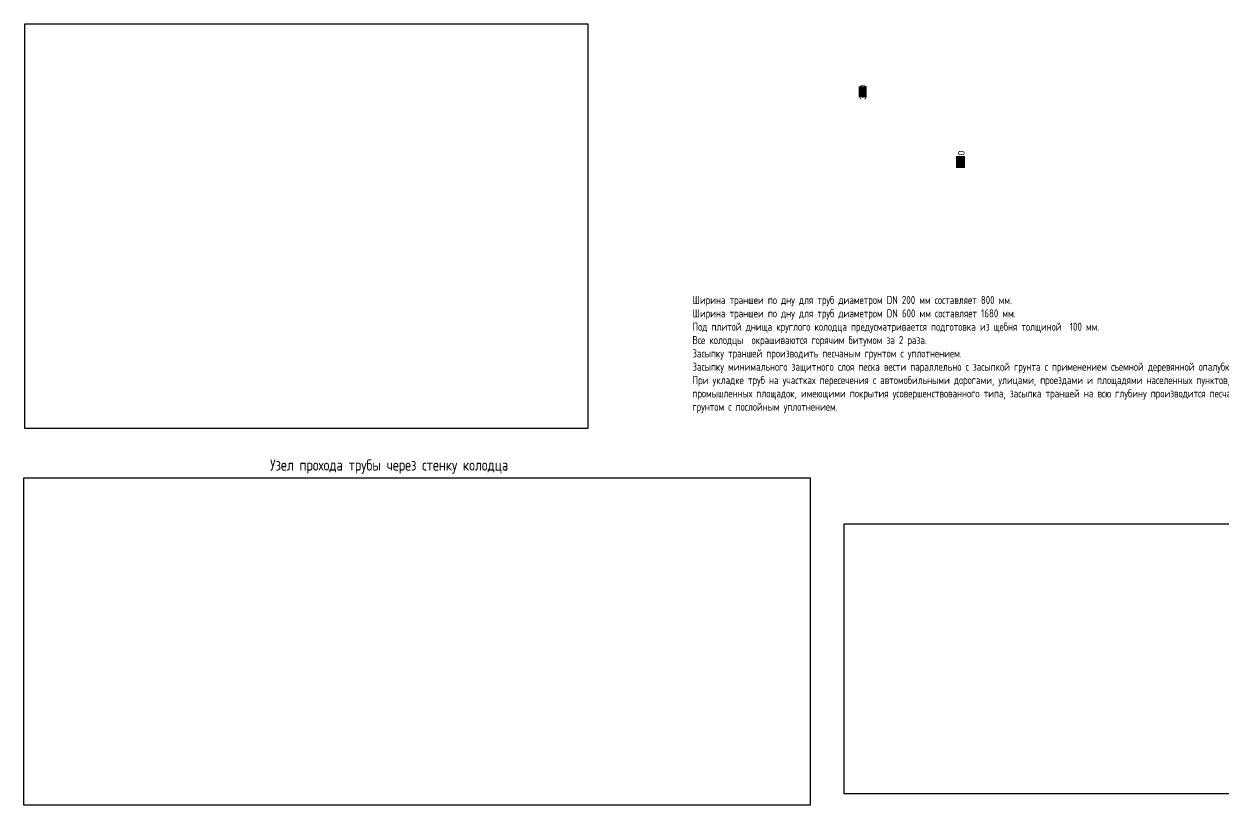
# Model space of a CAD drawing. Header units: millimetres. Extents: x 24859265 to 26550985, y 32092698 to 33532929.
# Drawn here: x 26066639 to 26104085, y 33036645 to 33061032 of the extents above; entities that cross this region are included whole.
import ezdxf

# ---------------------------------------------------------------- set-up
doc = ezdxf.new("R2010")
doc.units = ezdxf.units.MM
doc.layers.add('Вода', color=130, linetype='Continuous', lineweight=30)
doc.layers.add('ШРИФТЫ', color=7, linetype='Continuous')
doc.styles.add('GOST 2.304', font='GOST_0.TTF')
doc.styles.get("Standard").update_dxf_attribs({"font": 'arial.ttf'})
picture_1 = doc.add_image_def('image2.png', size_in_pixel=(997, 716))
picture_2 = doc.add_image_def('image3.png', size_in_pixel=(1392, 579))
picture_3 = doc.add_image_def('image4.png', size_in_pixel=(812, 478))

msp = doc.modelspace()

# ---------------------------------------------------------------- hatches: boundary and pattern name
at = {"layer": 'Вода', "linetype": 'Continuous', "lineweight": 0, "ltscale": 0.5, "true_color": 0xffffff}
h = msp.add_hatch(color=7, dxfattribs=at)
h.dxf.hatch_style = 1
h.paths.add_polyline_path([(26092709.0742, 33058746.4634), (26092956.3722, 33058746.4634), (26092956.3722, 33059085.1016), (26092709.0742, 33059085.1016)])
h = msp.add_hatch(color=7, dxfattribs=at)
h.dxf.hatch_style = 1
h.paths.add_polyline_path([(26095763.1422, 33056553.9235), (26096010.4402, 33056553.9235), (26096010.4402, 33056892.5618), (26095763.1422, 33056892.5618)])

# ---------------------------------------------------------------- linework, layer by layer
at = {"layer": 'Вода', "color": 7, "linetype": 'Continuous', "lineweight": 0, "ltscale": 0.5, "true_color": 0xffffff}
msp.add_lwpolyline([(26095763.1422, 33056892.5618), (26096010.4402, 33056892.5618), (26096010.4402, 33056553.9235), (26095763.1422, 33056553.9235)], close=True, dxfattribs=at)

# ---------------------------------------------------------------- texts
at = {"linetype": 'ByBlock', "style": 'GOST 2.304'}
msp.add_text('Узел прохода трубы через стенку колодца', height=350, dxfattribs=at).set_placement((26074325.5679, 33047086.8644))
at = {"layer": 'ШРИФТЫ', "lineweight": 30, "ltscale": 100, "char_height": 200, "attachment_point": 1, "rotation": 90}
for s, insert in [('300', (26092739.0287, 33058664.5158)), ('100', (26095810.4402, 33056614.5358))]:
    msp.add_mtext_dynamic_manual_height_columns(s, width=5.713373, gutter_width=1250, heights=[0], dxfattribs=dict(at, insert=insert))
at = {"layer": 'ШРИФТЫ', "lineweight": 30, "ltscale": 100, "insert": (26087514.6673, 33052538.5765), "char_height": 250, "attachment_point": 1, "style": 'GOST 2.304'}
msp.add_mtext_dynamic_manual_height_columns('Ширина траншеи по дну для труб диаметром DN 200 мм составляет 800 мм.\\PШирина траншеи по дну для труб диаметром DN 600 мм составляет 1680 мм.\\PПод плитой днища круглого колодца предусматривается подготовка из щебня толщиной  100 мм.\\PВсе колодцы  окрашиваются горячим битумом за 2 раза.\\PЗасыпку траншей производить песчаным грунтом с уплотнением.\\PЗасыпку минимального защитного слоя песка вести параллельно с засыпкой грунта с применением съемной деревянной опалубки.\\PПри укладке труб на участках пересечения с автомобильными дорогами, улицами, проездами и площадями населенных пунктов, и промышленных площадок, имеющими покрытия усовершенствованного типа, засыпка траншей на всю глубину производится песчаным грунтом с послойным уплотнением.', width=17300.797238, gutter_width=1250, heights=[5866.5555], dxfattribs=at)

# ---------------------------------------------------------------- pictures from other files: only their frames are drawn
image = msp.add_image(picture_1, insert=(26066663.238, 33048401.1394), size_in_units=(17588.4273, 12631.2076))
image.dxf.flags = 7
image = msp.add_image(picture_2, insert=(26066639.3084, 33036644.8851), size_in_units=(24556.761, 10214.3424))
image.dxf.flags = 7
image = msp.add_image(picture_3, insert=(26092254.6315, 33036993.4239), size_in_units=(14324.7773, 8432.5659))
image.dxf.flags = 7

doc.saveas('drawing.dxf')
